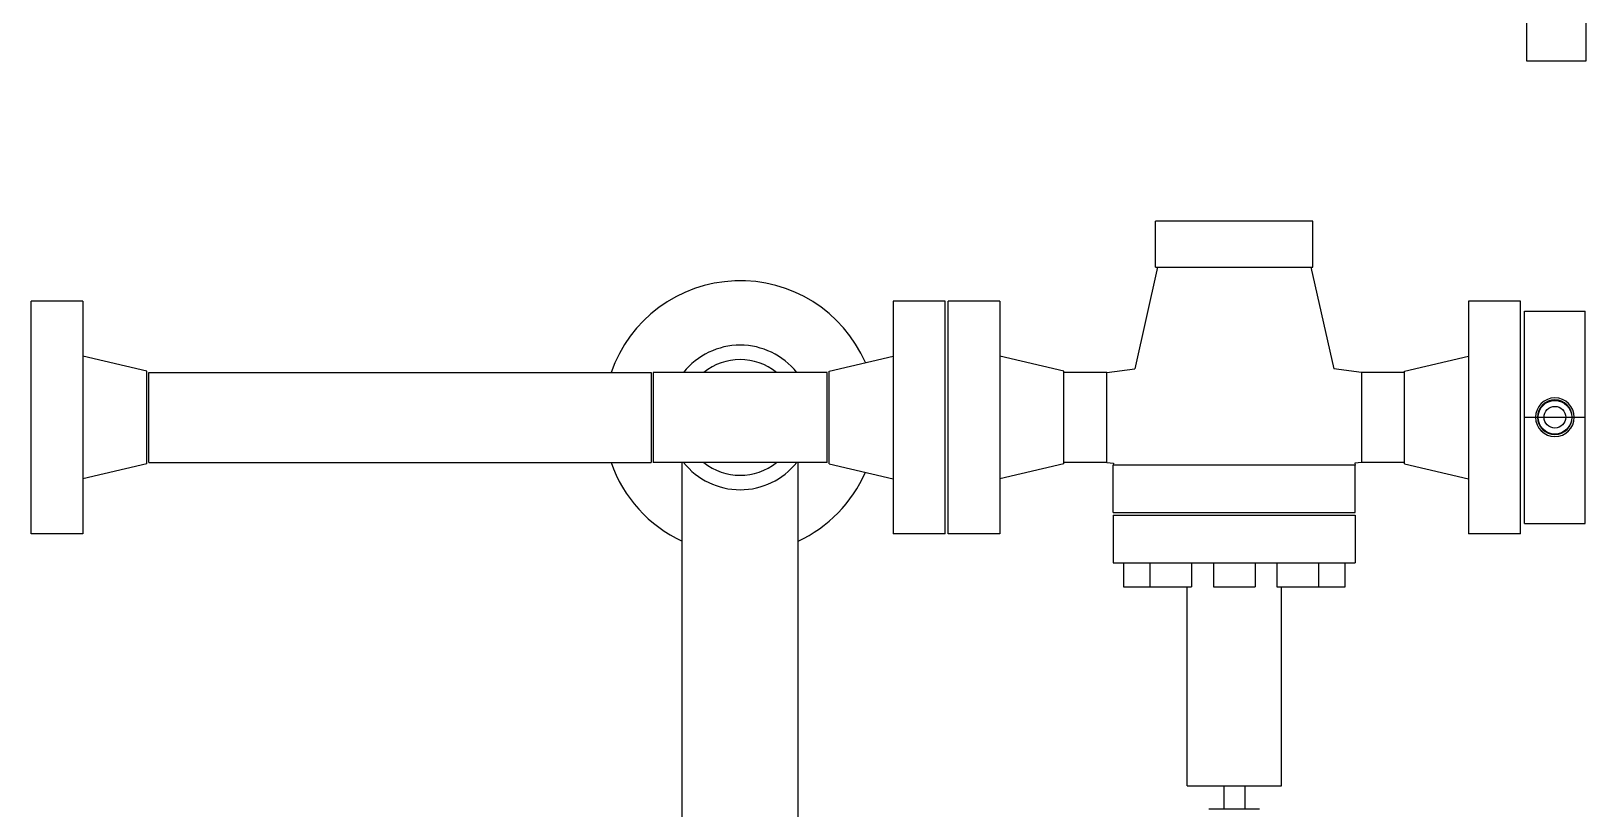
# Model space of a CAD drawing. Header units: millimetres. Extents: x 553637 to 584936, y 5008 to 53898.
# Drawn here: x 561230 to 562765, y 46345 to 47113 of the extents above; entities that cross this region are included whole.
import ezdxf

# ---------------------------------------------------------------- set-up
doc = ezdxf.new("R2010")
doc.units = ezdxf.units.MM
doc.header["$LTSCALE"] = 10
doc.header["$MEASUREMENT"] = 0
doc.layers.add('2', color=2, linetype='Continuous')

# ---------------------------------------------------------------- blocks, each defined once
blk = doc.blocks.new('B_316')
at = {"linetype": 'ByBlock', "lineweight": -2}
for p, q in [((189536.9, 50003.3), (189536.9, 50273.3)), ((189595.3, 50273.3), (189536.9, 50273.3)), ((189595.3, 50273.3), (189595.3, 50003.3)), ((189462.3, 50194.4), (189536.9, 50209.6)), ((189462.3, 50194.4), (189462.3, 50082.2)), ((189462.3, 50082.2), (189536.9, 50066.9)), ((189595.3, 50003.3), (189536.9, 50003.3))]:
    blk.add_line(p, q, dxfattribs=at)

msp = doc.modelspace()

# ---------------------------------------------------------------- linework, layer by layer
at = {"layer": '2'}
for p, q in [((562495.5, 46925.5), (562340.1, 46925.5)), ((562340.1, 46879.9), (562340.1, 46925.5)), ((562495.5, 46879.9), (562495.5, 46925.5)), ((562342.1, 46879.9), (562319.6, 46779.5)), ((562340.1, 46879.9), (562495.5, 46879.9)), ((562493.5, 46879.9), (562516, 46779.5)), ((561230, 46616.5), (561230, 46846.5)), ((561281.2, 46846.5), (561230, 46846.5)), ((561281.2, 46846.5), (561281.2, 46616.5)), ((562081.1, 46846.5), (562081.1, 46616.5)), ((562132.3, 46846.5), (562081.1, 46846.5)), ((562132.3, 46616.5), (562132.3, 46846.5)), ((562135.3, 46616.5), (562135.3, 46846.5)), ((562186.5, 46846.5), (562135.3, 46846.5)), ((562186.5, 46846.5), (562186.5, 46616.5)), ((562649.1, 46846.5), (562649.1, 46616.5)), ((562700.3, 46846.5), (562649.1, 46846.5)), ((562700.3, 46616.5), (562700.3, 46846.5)), ((562704.3, 46836.5), (562764.3, 46836.5)), ((562704.3, 46626.9), (562704.3, 46836.5)), ((562764.3, 46626.9), (562764.3, 46836.5)), ((561344.4, 46777.3), (561281.2, 46792)), ((562017.9, 46777.3), (562081.1, 46792)), ((562249.7, 46777.3), (562186.5, 46792)), ((562585.9, 46777.3), (562649.1, 46792)), ((561344.4, 46685.7), (561344.4, 46777.3)), ((561346.4, 46775.9), (561842.2, 46775.9)), ((561346.4, 46687.1), (561346.4, 46775.9)), ((561842.2, 46775.9), (561842.2, 46687)), ((561844.2, 46775.9), (561844.2, 46687)), ((562015.9, 46775.9), (561844.2, 46775.9)), ((562015.9, 46687), (562015.9, 46775.9)), ((562017.9, 46685.7), (562017.9, 46777.3)), ((562249.7, 46685.7), (562249.7, 46777.3)), ((562292.1, 46775.9), (562249.7, 46775.9)), ((562292.1, 46775.9), (562319.6, 46779.5)), ((562292.1, 46687), (562292.1, 46775.9)), ((562543.5, 46775.9), (562516, 46779.5)), ((562543.5, 46775.9), (562543.5, 46687)), ((562585.9, 46775.9), (562543.5, 46775.9)), ((562585.9, 46685.7), (562585.9, 46777.3)), ((562704.3, 46731.7), (562764.3, 46731.7)), ((561344.4, 46685.7), (561281.2, 46671)), ((561346.4, 46687.1), (561842.2, 46687)), ((562015.9, 46687), (561844.2, 46687)), ((561872.9, 45733.5), (561872.9, 46687)), ((561987.2, 45733.5), (561987.2, 46687)), ((562017.9, 46685.7), (562081.1, 46671)), ((562249.7, 46685.7), (562186.5, 46671)), ((562292.1, 46687), (562249.7, 46687)), ((562292.1, 46687), (562298.7, 46686.2)), ((562298.7, 46686.2), (562298.3, 46684.5)), ((562537.3, 46684.5), (562298.3, 46684.5)), ((562298.3, 46637.5), (562298.3, 46684.5)), ((562543.5, 46687), (562536.9, 46686.2)), ((562536.9, 46686.2), (562537.3, 46684.5)), ((562537.3, 46637.5), (562537.3, 46684.5)), ((562585.9, 46687), (562543.5, 46687)), ((562585.9, 46685.7), (562649.1, 46671)), ((562298.3, 46637.5), (562537.3, 46637.5)), ((562298.3, 46634.9), (562537.3, 46634.9)), ((562298.3, 46634.9), (562298.3, 46588)), ((562537.3, 46634.9), (562537.3, 46588)), ((561281.2, 46616.5), (561230, 46616.5)), ((562132.3, 46616.5), (562081.1, 46616.5)), ((562186.5, 46616.5), (562135.3, 46616.5)), ((562700.3, 46616.5), (562649.1, 46616.5)), ((562704.3, 46626.9), (562764.3, 46626.9)), ((562298.3, 46588), (562537.3, 46588)), ((562308.5, 46588), (562308.5, 46564.1)), ((562334.5, 46588), (562334.5, 46564.1)), ((562375.7, 46588), (562375.7, 46564.1)), ((562397.2, 46588), (562397.2, 46564.1)), ((562438.4, 46588), (562438.4, 46564.1)), ((562459.9, 46588), (562459.9, 46564.1)), ((562501.1, 46588), (562501.1, 46564.1)), ((562527.1, 46564.1), (562527.1, 46588)), ((562308.5, 46564.1), (562375.7, 46564.1)), ((562371.2, 46367.7), (562371.2, 46564.1)), ((562397.2, 46564.1), (562438.4, 46564.1)), ((562459.9, 46564.1), (562527.1, 46564.1)), ((562464.4, 46367.7), (562464.4, 46564.1)), ((562371.2, 46367.7), (562464.4, 46367.7)), ((562407.5, 46367.7), (562407.5, 46344.9)), ((562428.1, 46367.7), (562428.1, 46344.9)), ((562392.8, 46344.9), (562442.8, 46344.9))]:
    msp.add_line(p, q, dxfattribs=at)
at = {"layer": '2', "extrusion": (0, 0, -1)}
for radius in [19.1, 17.1]:
    msp.add_circle((-562734.3, 46731.7), radius, dxfattribs=at)
at = {"layer": '2'}
for radius in [16.6, 10.7]:
    msp.add_circle((562734.3, 46731.7), radius, dxfattribs=at)
for radius, start, end in [(135, 23.6361, 160.7874), (71.4, 38.5345, 141.4655), (57.1, 51.0683, 128.9317), (135, 199.233, 244.9548), (71.4, 218.5345, 321.4655), (57.1, 231.0683, 308.9317), (135, 295.0452, 336.3639)]:
    msp.add_arc((561930, 46731.5), radius, start, end, dxfattribs=at)

# ---------------------------------------------------------------- block references
msp.add_blockref('B_316', (373169.6, -2919.8), dxfattribs=at)

doc.saveas('drawing.dxf')
